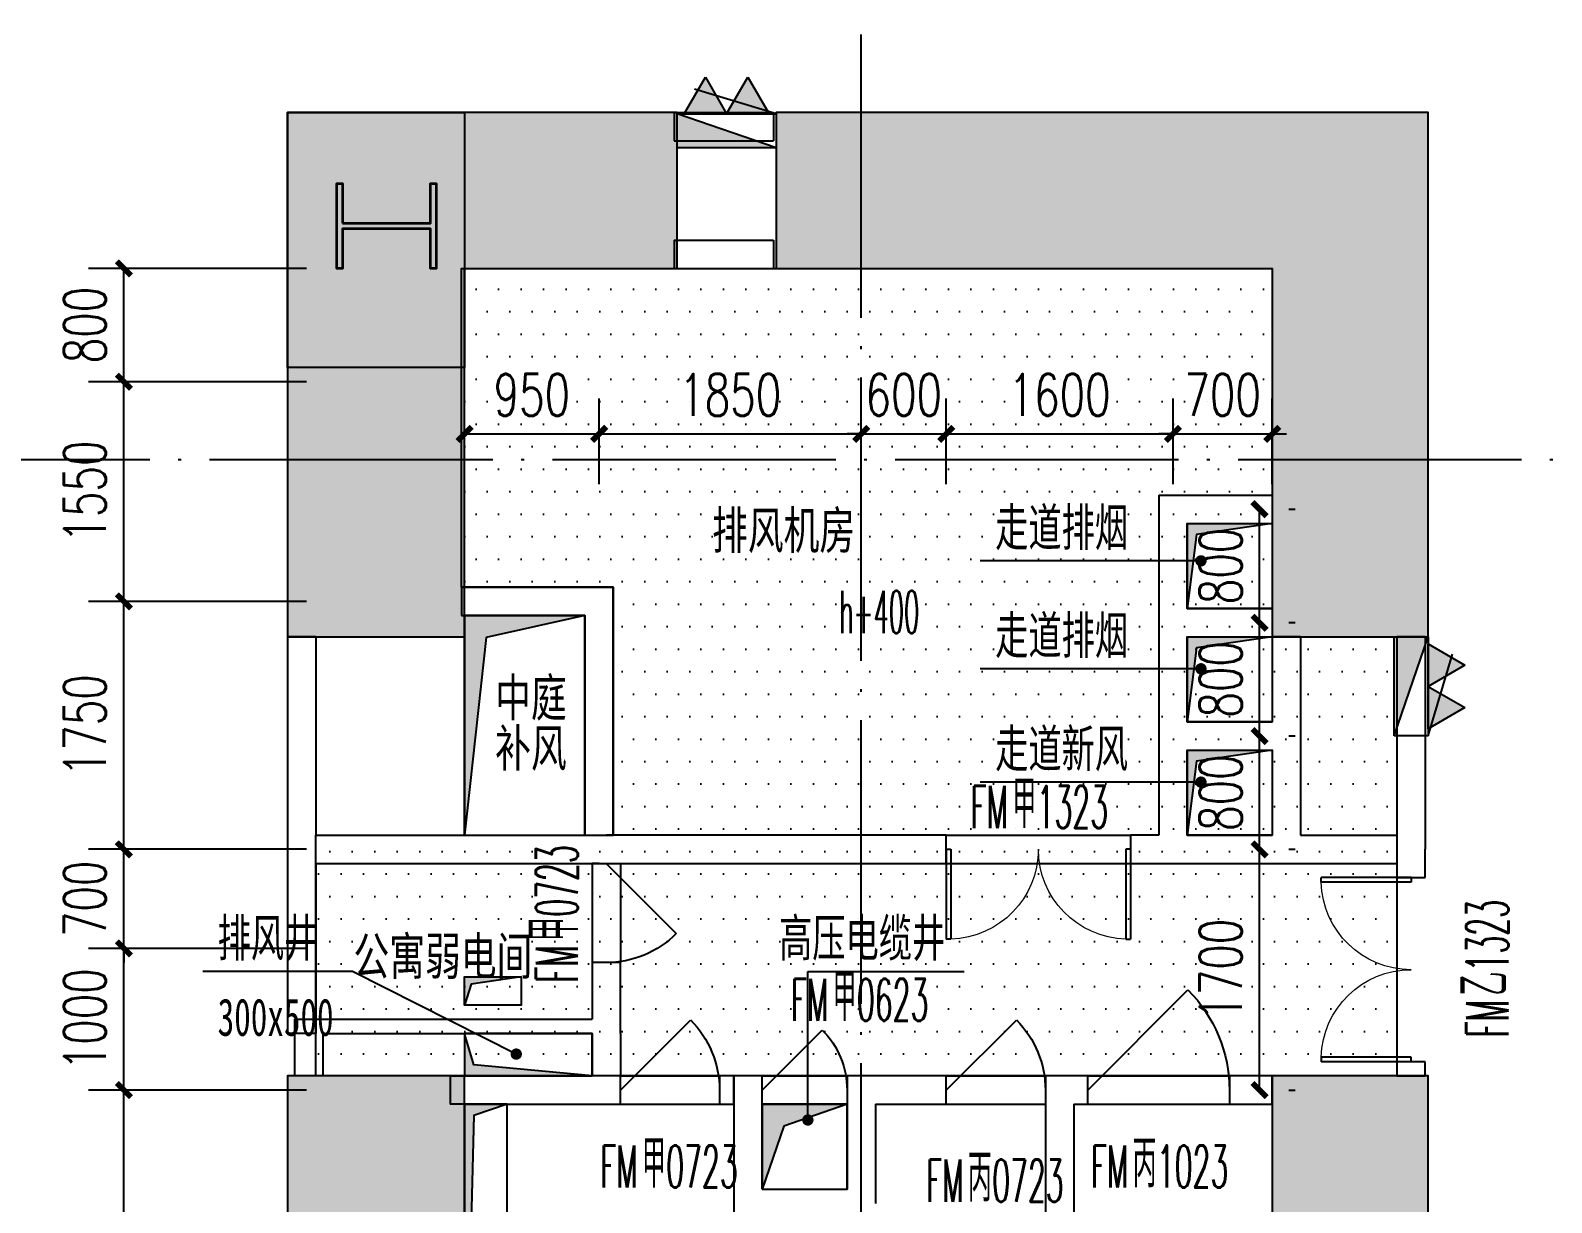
# Model space of a CAD drawing. Header units: millimetres. Extents: x 11476074 to 24729458, y -1239991 to 2813188.
# Drawn here: x 12585333 to 12596069, y 390269 to 398543 of the extents above; entities that cross this region are included whole.
import ezdxf

# ---------------------------------------------------------------- set-up
doc = ezdxf.new("R2010")
doc.units = ezdxf.units.MM
doc.header["$LTSCALE"] = 1000
doc.linetypes.add('DOTE', pattern=[2.42, 2, -0.2, 0.02, -0.2])
for name, color, linetype in [('#s-灭火器', 20, 'Continuous'), ('20230726 电气提资', 3, 'Continuous'), ('A-ANNO-DIMS', 3, 'Continuous'), ('A-ANNO-TEXT', 7, 'Continuous'), ('A-AXIS', 18, 'DOTE'), ('A-DOOR-FIRE', 10, 'Continuous'), ('A-DWFR-IDEN', 10, 'Continuous'), ('A-WALL', 5, 'Continuous'), ('DIM_LEAD', 3, 'Continuous'), ('DOOR_FIRE', 1, 'Continuous'), ('DOOR_FIRE_TEXT', 7, 'Continuous'), ('EQUIP_消火栓', 7, 'Continuous'), ('G-RCQ-CONLine', 5, 'Continuous'), ('G-RCZ-CONLine', 5, 'Continuous'), ('GZDI-J建筑-楼板开洞', 251, 'Continuous'), ('PUB_HATCH', 8, 'Continuous'), ('PUB_TEXT', 7, 'Continuous'), ('排水沟', 133, 'Continuous')]:
    doc.layers.add(name, color=color, linetype=linetype)
doc.layers.add('钢柱', color=51, linetype='Continuous', lineweight=35)
doc.layers.get('20230726 电气提资').off()
doc.styles.add('_TCH_DIM', font='SIMPLEX.shx', dxfattribs={"width": 0.6, "bigfont": 'GBCBIG.shx'})
doc.styles.add('_TCH_DIM_T3', font='SIMPLEX', dxfattribs={"width": 0.705882, "bigfont": 'GBCBIG'})
doc.styles.add('_TCH_WINDOW', font='SIMPLEX', dxfattribs={"width": 0.7, "bigfont": 'GBCBIG'})
doc.styles.add('TITXV', font='', dxfattribs={"width": 0.7})
doc.styles.add('宋体', font='', dxfattribs={"width": 0.65})
doc.styles.get('TITXV').set_extended_font_data('SimSun')
doc.styles.get('宋体').set_extended_font_data('SimSun')
doc.dimstyles.new('_TCH_ARCH&&100', dxfattribs={"dimtxt": 297.5, "dimasz": 100, "dimexe": 250, "dimexo": 300, "dimgap": 126.25, "dimtad": 1, "dimdec": 0, "dimzin": 0, "dimdsep": 46, "dimtxsty": '_TCH_DIM_T3', "dimblk": 'ARCHTICK', "dimcen": 0.09, "dimclrt": 7, "dimazin": 2, "dimtfac": 1, "dimtdec": 0, "dimtix": 1, "dimtmove": 2, "dimatfit": 3, "dimfxl": 0, "dimtolj": 1, "dimtzin": 0, "dimarcsym": 0})

# ---------------------------------------------------------------- blocks, each defined once
blk = doc.blocks.new('A$C74AF65BF')
at = {"layer": 'PUB_HATCH'}
h = blk.add_hatch(color=256, dxfattribs=at)
h.dxf.hatch_style = 1
h.paths.add_polyline_path([(-7000, -4600), (-7000, -5400), (-5400, -5400), (-5400, -4600)])
h.paths.add_polyline_path([(-7000, -11200), (-7000, -12000), (-5400, -12000), (-5400, -11200)])
h.paths.add_polyline_path([(-7000, -17800), (-7000, -18600), (-5400, -18600), (-5400, -17800)])
h.paths.add_polyline_path([(9400, -33850), (9400, -32050), (10550, -32050), (10550, -33850)])
h.paths.add_polyline_path([(9400, -10950), (9400, -9150), (10550, -9150), (10550, -10950)])
h.paths.add_polyline_path([(22350, -33850), (22350, -32050), (23600, -32050), (23600, -33850)])
h.paths.add_polyline_path([(22350, -10950), (22350, -9150), (23600, -9150), (23600, -10950)])
h.paths.add_polyline_path([(-7000, -24400), (-7000, -25200), (-5400, -25200), (-5400, -24400)])
h.paths.add_polyline_path([(-7000, -31000), (-7000, -31800), (-5400, -31800), (-5400, -31000)])
h.paths.add_polyline_path([(-7000, -37600), (-7000, -38400), (-5400, -38400), (-5400, -37600)])
h.paths.add_polyline_path([(38400, -4600), (38400, -5400), (40000, -5400), (40000, -4600)])
h.paths.add_polyline_path([(38400, -11200), (38400, -12000), (40000, -12000), (40000, -11200)])
h.paths.add_polyline_path([(38400, -17800), (38400, -18600), (40000, -18600), (40000, -17800)])
h.paths.add_polyline_path([(38400, -24400), (38400, -25200), (40000, -25200), (40000, -24400)])
h.paths.add_polyline_path([(38400, -31000), (38400, -31800), (40000, -31800), (40000, -31000)])
h.paths.add_polyline_path([(38400, -37600), (38400, -38400), (40000, -38400), (40000, -37600)])
h.paths.add_polyline_path([(33400, -41900), (32600, -41900), (32600, -43500), (33400, -43500)])
h.paths.add_polyline_path([(26800, -41900), (26000, -41900), (26000, -43500), (26800, -43500)])
h.paths.add_polyline_path([(20200, -41900), (19400, -41900), (19400, -43500), (20200, -43500)])
h.paths.add_polyline_path([(13600, -41900), (12800, -41900), (12800, -43500), (13600, -43500)])
h.paths.add_polyline_path([(7000, -41900), (6200, -41900), (6200, -43500), (7000, -43500)])
h.paths.add_polyline_path([(400, -41900), (-400, -41900), (-400, -43500), (400, -43500)])
h.paths.add_polyline_path([(33400, 500), (32600, 500), (32600, -1100), (33400, -1100)])
h.paths.add_polyline_path([(26800, 500), (26000, 500), (26000, -1100), (26800, -1100)])
h.paths.add_polyline_path([(20200, 500), (19400, 500), (19400, -1100), (20200, -1100)])
h.paths.add_polyline_path([(13600, 500), (12800, 500), (12800, -1100), (13600, -1100)])
h.paths.add_polyline_path([(7000, 500), (6200, 500), (6200, -1100), (7000, -1100)])
h.paths.add_polyline_path([(10550, -28150), (9400, -28150), (9400, -29750), (10550, -29750)])
h.paths.add_polyline_path([(400, 500), (-400, 500), (-400, -1100), (400, -1100)])
h = blk.add_hatch(color=256, dxfattribs=at)
h.dxf.hatch_style = 1
h.paths.add_polyline_path([(25800, -10250), (29300, -10250), (29300, -12850), (30400, -12850), (30400, -9150), (25800, -9150)])
h.paths.add_polyline_path([(25100, -10250), (25100, -9150), (22350, -9150), (22350, -12850), (23600, -12850), (23600, -10250)])
h.paths.add_polyline_path([(6800, -32750), (3700, -32750), (3700, -29000), (2600, -29000), (2600, -33850), (6800, -33850)])
h.paths.add_polyline_path([(3700, -12850), (3700, -10250), (9400, -10250), (9400, -12850), (10550, -12850), (10550, -9150), (2600, -9150), (2600, -12850)])
h.paths.add_polyline_path([(4700, -26150), (3700, -26150), (3700, -27500), (2600, -27500), (2600, -22750), (3700, -22750), (3700, -25850), (4700, -25850)])
h.paths.add_polyline_path([(6800, -30400), (6800, -32750), (6500, -32750), (6500, -30400)], flags=17)
h.paths.add_polyline_path([(26700, -29600), (26700, -28900), (26400, -28900), (26400, -33850), (30400, -33850), (30400, -28885), (29300, -28885), (29300, -32750), (26700, -32750), (26700, -29800), (27350, -29800), (27350, -29600)])
h.paths.add_polyline_path([(22350, -19850), (23600, -19850), (23600, -19250), (30400, -19250), (30400, -15950), (29300, -15950), (29300, -18850), (23600, -18850), (23600, -15950), (22350, -15950)])
h.paths.add_polyline_path([(9400, -18950), (9400, -20950), (10550, -20950), (10550, -15950), (9400, -15950), (9400, -18550), (3700, -18550), (3700, -15950), (2600, -15950), (2600, -18950)])
h.paths.add_polyline_path([(9400, -32750), (9400, -31050), (10550, -31050), (10550, -33850), (8400, -33850), (8400, -32750)])
h.paths.add_polyline_path([(24600, -33850), (22350, -33850), (22350, -27550), (23600, -27550), (23600, -32750), (24600, -32750)])
h.paths.add_polyline_path([(6800, -29050), (6500, -29050), (6500, -25150), (6700, -25150), (6700, -25850), (9400, -25850), (9400, -22450), (10550, -22450), (10550, -26850), (9400, -26850), (9400, -26150), (6800, -26150)])
h.paths.add_polyline_path([(30400, -21950), (30400, -27585), (29300, -27585), (29300, -24000), (26700, -24000), (26700, -26700), (27350, -26700), (27350, -26900), (26700, -26900), (26700, -27600), (26400, -27600), (26400, -24000), (23600, -24000), (23600, -26150), (22350, -26150), (22350, -21550), (23600, -21550), (23600, -23700), (29300, -23700), (29300, -21950)])
at = {"layer": 'G-RCQ-CONLine'}
for points in [[(25100, -10250), (25100, -9150), (22350, -9150), (22350, -12850), (23600, -12850), (23600, -10250)], [(25800, -10250), (29300, -10250), (29300, -12850), (30400, -12850), (30400, -9150), (25800, -9150)], [(22350, -19850), (23600, -19850), (23600, -19250), (30400, -19250), (30400, -15950), (29300, -15950), (29300, -18850), (23600, -18850), (23600, -15950), (22350, -15950)]]:
    blk.add_lwpolyline(points, close=True, dxfattribs=at)
at = {"layer": 'G-RCZ-CONLine', "color": 2}
blk.add_lwpolyline([(22350, -10950), (22350, -9150), (23600, -9150), (23600, -10950)], close=True, dxfattribs=at)
at = {"layer": '钢柱', "color": 2}
blk.add_lwpolyline([(22740, -9930), (23360, -9930), (23360, -9650), (23400, -9650), (23400, -10250), (23360, -10250), (23360, -9970), (22740, -9970), (22740, -10250), (22700, -10250), (22700, -9650), (22740, -9650)], close=True, dxfattribs=at)
blk = doc.blocks.new('250')
at = {"layer": 'GZDI-J建筑-楼板开洞'}
h = blk.add_hatch(color=256, dxfattribs=at)
h.dxf.hatch_style = 1
h.paths.add_polyline_path([(12573697, 858519), (12573697, 858819), (12574597, 858819), (12573762, 858740)])
at = {"layer": 'GZDI-J建筑-楼板开洞', "color": 30}
for points in [[(12573697, 858819), (12574597, 858819), (12574597, 858519), (12573697, 858519)], [(12573697, 858519), (12573697, 858819), (12574597, 858819), (12573762, 858740)]]:
    blk.add_lwpolyline(points, close=True, dxfattribs=at)
blk = doc.blocks.new('rdkd')
at = {"layer": 'GZDI-J建筑-楼板开洞'}
h = blk.add_hatch(color=256, dxfattribs=at)
h.dxf.hatch_style = 1
h.paths.add_polyline_path([(12588897, 1495969), (12588897, 1496169), (12589297, 1496169), (12588945, 1496118)])
at = {"layer": 'GZDI-J建筑-楼板开洞', "color": 30}
for points in [[(12589297, 1496169), (12589297, 1495969), (12588897, 1495969), (12588897, 1496169)], [(12588897, 1495969), (12588897, 1496169), (12589297, 1496169), (12588945, 1496118)]]:
    blk.add_lwpolyline(points, close=True, dxfattribs=at)
blk = doc.blocks.new('灭火器')
at = {"layer": '#s-灭火器', "ltscale": 1000}
for points in [[(292444, 59707), (292144, 59707), (292294, 59447)], [(292744, 59707), (292444, 59707), (292594, 59447)]]:
    blk.add_hatch(color=256, dxfattribs=at).paths.add_polyline_path(points)
for points in [[(292294, 59447), (292444, 59707), (292144, 59707)], [(292594, 59447), (292744, 59707), (292444, 59707)]]:
    blk.add_lwpolyline(points, close=True, dxfattribs=at)
blk = doc.blocks.new('$TWTSYS$00000508')
for p, q in [((-0.5, 0.5), (0.324, 1.224)), ((-0.5, 0.5), (-0.5, -0.5)), ((-0.5, -0.5), (0.5, 0.5)), ((0.5, 0.5), (-0.5, 0.5)), ((0.5, -0.5), (0.5, 0.5)), ((-0.5, -0.5), (0.5, -0.5))]:
    blk.add_line(p, q)
blk.add_solid([(0.5, -0.5), (0.5, 0.5), (-0.5, -0.5)])
blk = doc.blocks.new('消火栓')
at = {"layer": '#s-灭火器', "rotation": 180}
blk.add_blockref('灭火器', (12864422, 734932), dxfattribs=at)
at = {"layer": 'EQUIP_消火栓', "xscale": 700, "yscale": 240, "zscale": 700}
blk.add_blockref('$TWTSYS$00000508', (12571978, 675105), dxfattribs=at)
blk = doc.blocks.new('A$C747B5AC2')
at = {"xscale": -1}
blk.add_blockref('消火栓', (12640698, -920131), dxfattribs=at)
at = {"xscale": -1, "rotation": 270}
blk.add_blockref('消火栓', (-601555, -12820924), dxfattribs=at)
blk = doc.blocks.new('qlzw')
at = {"layer": 'A-AXIS'}
for p, q in [((12457766.8, 979989.8, 0), (12457766.8, 1082989.8)), ((12416866.8, 1027389.8), (12486866.8, 1027389.8))]:
    blk.add_line(p, q, dxfattribs=at)
blk = doc.blocks.new('_ArchTick')
at = {"color": 0, "linetype": 'ByBlock', "const_width": 0.4}
blk.add_lwpolyline([(-0.5, -0.5), (0.5, 0.5)], dxfattribs=at)
blk = doc.blocks.new('*D5255')
at = {"layer": 'A-ANNO-DIMS', "color": 0, "lineweight": -2, "transparency": 16777216}
for p, q in [((12594008, 394363), (12594008, 395163)), ((12594214, 395163), (12594258, 395163)), ((12594214, 394363), (12594258, 394363))]:
    blk.add_line(p, q, dxfattribs=at)
at = {"layer": 'Defpoints', "color": 0, "transparency": 16777216}
for p in [(12593914, 395163), (12594008, 395163), (12593914, 394363)]:
    blk.add_point(p, dxfattribs=at)
at = {"layer": 'A-ANNO-DIMS', "color": 0, "lineweight": -2, "transparency": 16777216, "xscale": 100, "yscale": 100, "zscale": 100}
for p, rotation in [((12594008, 395163), 90), ((12594008, 394363), 270)]:
    blk.add_blockref('_ArchTick', p, dxfattribs=dict(at, rotation=rotation))
at = {"layer": 'A-ANNO-DIMS', "color": 7, "transparency": 16777216, "insert": (12593733, 394763), "char_height": 297.5, "attachment_point": 5, "rotation": 90, "style": '_TCH_DIM_T3'}
blk.add_mtext('\\A1;800', dxfattribs=at)
blk = doc.blocks.new('*D5256')
at = {"layer": 'A-ANNO-DIMS', "color": 0, "lineweight": -2, "transparency": 16777216}
for p, q in [((12594008, 393563), (12594008, 394363)), ((12594214, 394363), (12594258, 394363)), ((12594214, 393563), (12594258, 393563))]:
    blk.add_line(p, q, dxfattribs=at)
at = {"layer": 'Defpoints', "color": 0, "transparency": 16777216}
for p in [(12593914, 394363), (12594008, 394363), (12593914, 393563)]:
    blk.add_point(p, dxfattribs=at)
at = {"layer": 'A-ANNO-DIMS', "color": 0, "lineweight": -2, "transparency": 16777216, "xscale": 100, "yscale": 100, "zscale": 100}
for p, rotation in [((12594008, 394363), 90), ((12594008, 393563), 270)]:
    blk.add_blockref('_ArchTick', p, dxfattribs=dict(at, rotation=rotation))
at = {"layer": 'A-ANNO-DIMS', "color": 7, "transparency": 16777216, "insert": (12593733, 393963), "char_height": 297.5, "attachment_point": 5, "rotation": 90, "style": '_TCH_DIM_T3'}
blk.add_mtext('\\A1;800', dxfattribs=at)
blk = doc.blocks.new('*D5257')
at = {"layer": 'A-ANNO-DIMS', "color": 0, "lineweight": -2, "transparency": 16777216}
for p, q in [((12594008, 392763), (12594008, 393563)), ((12594214, 393563), (12594258, 393563)), ((12594214, 392763), (12594258, 392763))]:
    blk.add_line(p, q, dxfattribs=at)
at = {"layer": 'Defpoints', "color": 0, "transparency": 16777216}
for p in [(12593914, 393563), (12594008, 393563), (12593914, 392763)]:
    blk.add_point(p, dxfattribs=at)
at = {"layer": 'A-ANNO-DIMS', "color": 0, "lineweight": -2, "transparency": 16777216, "xscale": 100, "yscale": 100, "zscale": 100}
for p, rotation in [((12594008, 393563), 90), ((12594008, 392763), 270)]:
    blk.add_blockref('_ArchTick', p, dxfattribs=dict(at, rotation=rotation))
at = {"layer": 'A-ANNO-DIMS', "color": 7, "transparency": 16777216, "insert": (12593733, 393163), "char_height": 297.5, "attachment_point": 5, "rotation": 90, "style": '_TCH_DIM_T3'}
blk.add_mtext('\\A1;800', dxfattribs=at)
blk = doc.blocks.new('*D5258')
at = {"layer": 'A-ANNO-DIMS', "color": 0, "lineweight": -2, "transparency": 16777216}
for p, q in [((12594008, 391063), (12594008, 392763)), ((12594214, 392763), (12594258, 392763)), ((12594214, 391063), (12594258, 391063))]:
    blk.add_line(p, q, dxfattribs=at)
at = {"layer": 'Defpoints', "color": 0, "transparency": 16777216}
for p in [(12593914, 392763), (12594008, 392763), (12593914, 391063)]:
    blk.add_point(p, dxfattribs=at)
at = {"layer": 'A-ANNO-DIMS', "color": 0, "lineweight": -2, "transparency": 16777216, "xscale": 100, "yscale": 100, "zscale": 100}
for p, rotation in [((12594008, 392763), 90), ((12594008, 391063), 270)]:
    blk.add_blockref('_ArchTick', p, dxfattribs=dict(at, rotation=rotation))
at = {"layer": 'A-ANNO-DIMS', "color": 7, "transparency": 16777216, "insert": (12593733, 391913), "char_height": 297.5, "attachment_point": 5, "rotation": 90, "style": '_TCH_DIM_T3'}
blk.add_mtext('\\A1;1700', dxfattribs=at)
blk = doc.blocks.new('*D5259')
at = {"layer": 'A-ANNO-DIMS', "color": 0, "lineweight": -2, "transparency": 16777216}
for p, q in [((12588397, 395340), (12588397, 395945)), ((12589347, 395340), (12589347, 395945)), ((12588397, 395695), (12589347, 395695))]:
    blk.add_line(p, q, dxfattribs=at)
at = {"layer": 'Defpoints', "color": 0, "transparency": 16777216}
for p in [(12589347, 395695), (12588397, 395040), (12589347, 395040)]:
    blk.add_point(p, dxfattribs=at)
at = {"layer": 'A-ANNO-DIMS', "color": 0, "lineweight": -2, "transparency": 16777216, "xscale": 100, "yscale": 100, "zscale": 100, "rotation": 180}
blk.add_blockref('_ArchTick', (12588397, 395695), dxfattribs=at)
at = {"layer": 'A-ANNO-DIMS', "color": 0, "lineweight": -2, "transparency": 16777216, "xscale": 100, "yscale": 100, "zscale": 100}
blk.add_blockref('_ArchTick', (12589347, 395695), dxfattribs=at)
at = {"layer": 'A-ANNO-DIMS', "color": 7, "transparency": 16777216, "insert": (12588872, 395970), "char_height": 297.5, "attachment_point": 5, "style": '_TCH_DIM_T3'}
blk.add_mtext('\\A1;950', dxfattribs=at)
blk = doc.blocks.new('*D5260')
at = {"layer": 'A-ANNO-DIMS', "color": 0, "lineweight": -2, "transparency": 16777216}
for p, q in [((12589347, 395340), (12589347, 395945)), ((12591197, 395340), (12591197, 395945)), ((12589347, 395695), (12591197, 395695))]:
    blk.add_line(p, q, dxfattribs=at)
at = {"layer": 'Defpoints', "color": 0, "transparency": 16777216}
for p in [(12591197, 395695), (12589347, 395040), (12591197, 395040)]:
    blk.add_point(p, dxfattribs=at)
at = {"layer": 'A-ANNO-DIMS', "color": 0, "lineweight": -2, "transparency": 16777216, "xscale": 100, "yscale": 100, "zscale": 100, "rotation": 180}
blk.add_blockref('_ArchTick', (12589347, 395695), dxfattribs=at)
at = {"layer": 'A-ANNO-DIMS', "color": 0, "lineweight": -2, "transparency": 16777216, "xscale": 100, "yscale": 100, "zscale": 100}
blk.add_blockref('_ArchTick', (12591197, 395695), dxfattribs=at)
at = {"layer": 'A-ANNO-DIMS', "color": 7, "transparency": 16777216, "insert": (12590272, 395970), "char_height": 297.5, "attachment_point": 5, "style": '_TCH_DIM_T3'}
blk.add_mtext('\\A1;1850', dxfattribs=at)
blk = doc.blocks.new('*D5261')
at = {"layer": 'A-ANNO-DIMS', "color": 0, "lineweight": -2, "transparency": 16777216}
for p, q in [((12591197, 395340), (12591197, 395945)), ((12591797, 395340), (12591797, 395945)), ((12591197, 395695), (12591097, 395695)), ((12591197, 395695), (12591797, 395695)), ((12591797, 395695), (12591897, 395695))]:
    blk.add_line(p, q, dxfattribs=at)
at = {"layer": 'Defpoints', "color": 0, "transparency": 16777216}
for p in [(12591797, 395695), (12591197, 395040), (12591797, 395040)]:
    blk.add_point(p, dxfattribs=at)
at = {"layer": 'A-ANNO-DIMS', "color": 0, "lineweight": -2, "transparency": 16777216, "xscale": 100, "yscale": 100, "zscale": 100}
blk.add_blockref('_ArchTick', (12591197, 395695), dxfattribs=at)
at = {"layer": 'A-ANNO-DIMS', "color": 0, "lineweight": -2, "transparency": 16777216, "xscale": 100, "yscale": 100, "zscale": 100, "rotation": 180}
blk.add_blockref('_ArchTick', (12591797, 395695), dxfattribs=at)
at = {"layer": 'A-ANNO-DIMS', "color": 7, "transparency": 16777216, "insert": (12591497, 395970), "char_height": 297.5, "attachment_point": 5, "style": '_TCH_DIM_T3'}
blk.add_mtext('\\A1;600', dxfattribs=at)
blk = doc.blocks.new('*D5262')
at = {"layer": 'A-ANNO-DIMS', "color": 0, "lineweight": -2, "transparency": 16777216}
for p, q in [((12591797, 395340), (12591797, 395945)), ((12593397, 395340), (12593397, 395945)), ((12591797, 395695), (12593397, 395695))]:
    blk.add_line(p, q, dxfattribs=at)
at = {"layer": 'Defpoints', "color": 0, "transparency": 16777216}
for p in [(12593397, 395695), (12591797, 395040), (12593397, 395040)]:
    blk.add_point(p, dxfattribs=at)
at = {"layer": 'A-ANNO-DIMS', "color": 0, "lineweight": -2, "transparency": 16777216, "xscale": 100, "yscale": 100, "zscale": 100, "rotation": 180}
blk.add_blockref('_ArchTick', (12591797, 395695), dxfattribs=at)
at = {"layer": 'A-ANNO-DIMS', "color": 0, "lineweight": -2, "transparency": 16777216, "xscale": 100, "yscale": 100, "zscale": 100}
blk.add_blockref('_ArchTick', (12593397, 395695), dxfattribs=at)
at = {"layer": 'A-ANNO-DIMS', "color": 7, "transparency": 16777216, "insert": (12592597, 395970), "char_height": 297.5, "attachment_point": 5, "style": '_TCH_DIM_T3'}
blk.add_mtext('\\A1;1600', dxfattribs=at)
blk = doc.blocks.new('*D5263')
at = {"layer": 'A-ANNO-DIMS', "color": 0, "lineweight": -2, "transparency": 16777216}
for p, q in [((12593397, 395340), (12593397, 395945)), ((12594097, 395340), (12594097, 395945)), ((12593397, 395695), (12593297, 395695)), ((12593397, 395695), (12594097, 395695)), ((12594097, 395695), (12594197, 395695))]:
    blk.add_line(p, q, dxfattribs=at)
at = {"layer": 'Defpoints', "color": 0, "transparency": 16777216}
for p in [(12594097, 395695), (12593397, 395040), (12594097, 395040)]:
    blk.add_point(p, dxfattribs=at)
at = {"layer": 'A-ANNO-DIMS', "color": 0, "lineweight": -2, "transparency": 16777216, "xscale": 100, "yscale": 100, "zscale": 100}
blk.add_blockref('_ArchTick', (12593397, 395695), dxfattribs=at)
at = {"layer": 'A-ANNO-DIMS', "color": 0, "lineweight": -2, "transparency": 16777216, "xscale": 100, "yscale": 100, "zscale": 100, "rotation": 180}
blk.add_blockref('_ArchTick', (12594097, 395695), dxfattribs=at)
at = {"layer": 'A-ANNO-DIMS', "color": 7, "transparency": 16777216, "insert": (12593747, 395970), "char_height": 297.5, "attachment_point": 5, "style": '_TCH_DIM_T3'}
blk.add_mtext('\\A1;700', dxfattribs=at)
blk = doc.blocks.new('*D5285')
at = {"layer": 'A-ANNO-DIMS', "color": 0, "lineweight": -2, "transparency": 16777216}
for p, q in [((12587281, 391063), (12585743, 391063)), ((12585993, 387963), (12585993, 391063)), ((12587281, 387963), (12585743, 387963))]:
    blk.add_line(p, q, dxfattribs=at)
at = {"layer": 'Defpoints', "color": 0, "transparency": 16777216}
for p in [(12585993, 391063), (12587581, 391063), (12587581, 387963)]:
    blk.add_point(p, dxfattribs=at)
at = {"layer": 'A-ANNO-DIMS', "color": 0, "lineweight": -2, "transparency": 16777216, "xscale": 100, "yscale": 100, "zscale": 100}
for p, rotation in [((12585993, 391063), 90), ((12585993, 387963), 270)]:
    blk.add_blockref('_ArchTick', p, dxfattribs=dict(at, rotation=rotation))
at = {"layer": 'A-ANNO-DIMS', "color": 7, "transparency": 16777216, "insert": (12585718, 389513), "char_height": 297.5, "attachment_point": 5, "rotation": 90, "style": '_TCH_DIM_T3'}
blk.add_mtext('\\A1;3100', dxfattribs=at)
blk = doc.blocks.new('*D5286')
at = {"layer": 'A-ANNO-DIMS', "color": 0, "lineweight": -2, "transparency": 16777216}
for p, q in [((12587281, 392063), (12585743, 392063)), ((12585993, 391063), (12585993, 392063)), ((12587281, 391063), (12585743, 391063))]:
    blk.add_line(p, q, dxfattribs=at)
at = {"layer": 'Defpoints', "color": 0, "transparency": 16777216}
for p in [(12585993, 392063), (12587581, 392063), (12587581, 391063)]:
    blk.add_point(p, dxfattribs=at)
at = {"layer": 'A-ANNO-DIMS', "color": 0, "lineweight": -2, "transparency": 16777216, "xscale": 100, "yscale": 100, "zscale": 100}
for p, rotation in [((12585993, 392063), 90), ((12585993, 391063), 270)]:
    blk.add_blockref('_ArchTick', p, dxfattribs=dict(at, rotation=rotation))
at = {"layer": 'A-ANNO-DIMS', "color": 7, "transparency": 16777216, "insert": (12585718, 391563), "char_height": 297.5, "attachment_point": 5, "rotation": 90, "style": '_TCH_DIM_T3'}
blk.add_mtext('\\A1;1000', dxfattribs=at)
blk = doc.blocks.new('*D5287')
at = {"layer": 'A-ANNO-DIMS', "color": 0, "lineweight": -2, "transparency": 16777216}
for p, q in [((12585993, 392763), (12585993, 392863)), ((12587281, 392763), (12585743, 392763)), ((12585993, 392063), (12585993, 392763)), ((12587281, 392063), (12585743, 392063)), ((12585993, 392063), (12585993, 391963))]:
    blk.add_line(p, q, dxfattribs=at)
at = {"layer": 'Defpoints', "color": 0, "transparency": 16777216}
for p in [(12585993, 392763), (12587581, 392763), (12587581, 392063)]:
    blk.add_point(p, dxfattribs=at)
at = {"layer": 'A-ANNO-DIMS', "color": 0, "lineweight": -2, "transparency": 16777216, "xscale": 100, "yscale": 100, "zscale": 100}
for p, rotation in [((12585993, 392763), 270), ((12585993, 392063), 90)]:
    blk.add_blockref('_ArchTick', p, dxfattribs=dict(at, rotation=rotation))
at = {"layer": 'A-ANNO-DIMS', "color": 7, "transparency": 16777216, "insert": (12585718, 392413), "char_height": 297.5, "attachment_point": 5, "rotation": 90, "style": '_TCH_DIM_T3'}
blk.add_mtext('\\A1;700', dxfattribs=at)
blk = doc.blocks.new('*D5288')
at = {"layer": 'A-ANNO-DIMS', "color": 0, "lineweight": -2, "transparency": 16777216}
for p, q in [((12587281, 394513), (12585743, 394513)), ((12585993, 392763), (12585993, 394513)), ((12587281, 392763), (12585743, 392763))]:
    blk.add_line(p, q, dxfattribs=at)
at = {"layer": 'Defpoints', "color": 0, "transparency": 16777216}
for p in [(12585993, 394513), (12587581, 394513), (12587581, 392763)]:
    blk.add_point(p, dxfattribs=at)
at = {"layer": 'A-ANNO-DIMS', "color": 0, "lineweight": -2, "transparency": 16777216, "xscale": 100, "yscale": 100, "zscale": 100}
for p, rotation in [((12585993, 394513), 90), ((12585993, 392763), 270)]:
    blk.add_blockref('_ArchTick', p, dxfattribs=dict(at, rotation=rotation))
at = {"layer": 'A-ANNO-DIMS', "color": 7, "transparency": 16777216, "insert": (12585718, 393638), "char_height": 297.5, "attachment_point": 5, "rotation": 90, "style": '_TCH_DIM_T3'}
blk.add_mtext('\\A1;1750', dxfattribs=at)
blk = doc.blocks.new('*D5289')
at = {"layer": 'A-ANNO-DIMS', "color": 0, "lineweight": -2, "transparency": 16777216}
for p, q in [((12587281, 396063), (12585743, 396063)), ((12585993, 394513), (12585993, 396063)), ((12587281, 394513), (12585743, 394513))]:
    blk.add_line(p, q, dxfattribs=at)
at = {"layer": 'Defpoints', "color": 0, "transparency": 16777216}
for p in [(12585993, 396063), (12587581, 396063), (12587581, 394513)]:
    blk.add_point(p, dxfattribs=at)
at = {"layer": 'A-ANNO-DIMS', "color": 0, "lineweight": -2, "transparency": 16777216, "xscale": 100, "yscale": 100, "zscale": 100}
for p, rotation in [((12585993, 396063), 90), ((12585993, 394513), 270)]:
    blk.add_blockref('_ArchTick', p, dxfattribs=dict(at, rotation=rotation))
at = {"layer": 'A-ANNO-DIMS', "color": 7, "transparency": 16777216, "insert": (12585718, 395288), "char_height": 297.5, "attachment_point": 5, "rotation": 90, "style": '_TCH_DIM_T3'}
blk.add_mtext('\\A1;1550', dxfattribs=at)
blk = doc.blocks.new('*D5290')
at = {"layer": 'A-ANNO-DIMS', "color": 0, "lineweight": -2, "transparency": 16777216}
for p, q in [((12587281, 396863), (12585743, 396863)), ((12585993, 396063), (12585993, 396863)), ((12587281, 396063), (12585743, 396063))]:
    blk.add_line(p, q, dxfattribs=at)
at = {"layer": 'Defpoints', "color": 0, "transparency": 16777216}
for p in [(12585993, 396863), (12587581, 396863), (12587581, 396063)]:
    blk.add_point(p, dxfattribs=at)
at = {"layer": 'A-ANNO-DIMS', "color": 0, "lineweight": -2, "transparency": 16777216, "xscale": 100, "yscale": 100, "zscale": 100}
for p, rotation in [((12585993, 396863), 90), ((12585993, 396063), 270)]:
    blk.add_blockref('_ArchTick', p, dxfattribs=dict(at, rotation=rotation))
at = {"layer": 'A-ANNO-DIMS', "color": 7, "transparency": 16777216, "insert": (12585718, 396463), "char_height": 297.5, "attachment_point": 5, "rotation": 90, "style": '_TCH_DIM_T3'}
blk.add_mtext('\\A1;800', dxfattribs=at)
blk = doc.blocks.new('$DorLib2D$00000002')
for p, q in [((-0.5, 0), (-0.5, 0.4875)), ((-0.475, 0.4875), (-0.5, 0.4875)), ((-0.475, 0), (-0.475, 0.4875)), ((0.475, 0), (0.475, 0.4875)), ((0.475, 0.4875), (0.5, 0.4875)), ((0.5, 0), (0.5, 0.4875)), ((-0.5, 0), (-0.475, 0)), ((0.5, 0), (0.475, 0))]:
    blk.add_line(p, q)
at = {"lineweight": 13}
for centre, start, end in [((-0.4875, 0), 0, 88.53072), ((0.4875, 0), 91.46928, 180)]:
    blk.add_arc(centre, 0.4875, start, end, dxfattribs=at)
blk = doc.blocks.new('$DorLib2D$00000114')
at = {"color": 0}
blk.add_line((0.5, 0), (-0.207, 0.707), dxfattribs=at)
blk.add_arc((0.5, 0), 1, 135, 180, dxfattribs=at)

msp = doc.modelspace()

# ---------------------------------------------------------------- hatches: boundary and pattern name
at = {"layer": 'GZDI-J建筑-楼板开洞'}
h = msp.add_hatch(color=256, dxfattribs=at)
h.dxf.hatch_style = 1
h.paths.add_polyline_path([(12593496.8, 394463.2), (12593496.8, 395063.2), (12594096.8, 395063.2), (12593562.1, 394984.2)])
h = msp.add_hatch(color=256, dxfattribs=at)
h.dxf.hatch_style = 1
h.paths.add_polyline_path([(12588396.8, 392863.2), (12588396.8, 394413.2), (12589246.8, 394413.2), (12588550.3, 394258.3)])
h = msp.add_hatch(color=256, dxfattribs=at)
h.dxf.hatch_style = 1
h.paths.add_polyline_path([(12593496.8, 393663.2), (12593496.8, 394263.2), (12594096.8, 394263.2), (12593562.1, 394184.2)])
h = msp.add_hatch(color=256, dxfattribs=at)
h.dxf.hatch_style = 1
h.paths.add_polyline_path([(12593496.8, 392863.2), (12593496.8, 393463.2), (12594096.8, 393463.2), (12593562.1, 393384.2)])
h = msp.add_hatch(color=256, dxfattribs=at)
h.dxf.hatch_style = 1
h.paths.add_polyline_path([(12588396.8, 388263.2), (12588396.8, 390963.2), (12588696.8, 390963.2), (12588462.1, 390884.2)])
h = msp.add_hatch(color=256, dxfattribs=at)
h.dxf.hatch_style = 1
h.paths.add_polyline_path([(12590496.8, 390363.2), (12590496.8, 390963.2), (12591096.8, 390963.2), (12590650.3, 390808.3)])
at = {"layer": 'PUB_HATCH'}
h = msp.add_hatch(dxfattribs=at)
h.set_pattern_fill('DOTS', color=256, scale=100)
h.paths.add_polyline_path([(12589446.8, 392863.2), (12589446.8, 394613.2), (12588376.8, 394613.2), (12588376.8, 396863.2), (12594096.8, 396863.2), (12594096.8, 394263.2), (12594976.8, 394263.2), (12594976.8, 391163.2), (12587346.8, 391163.2), (12587346.8, 392863.2)])

# ---------------------------------------------------------------- linework, layer by layer
at = {"layer": 'A-DOOR-FIRE'}
for p, q in [((12591796.8, 392863.2), (12593096.8, 392863.2)), ((12591796.8, 392663.2), (12593096.8, 392663.2))]:
    msp.add_line(p, q, dxfattribs=at)
at = {"layer": 'A-WALL'}
for p, q in [((12589876.8, 397963.2), (12590576.8, 397963.2)), ((12589876.8, 397963.2), (12589876.8, 397763.2)), ((12590576.8, 397963.2), (12590576.8, 397763.2)), ((12589876.8, 397763.2), (12590576.8, 397763.2)), ((12589876.8, 397063.2), (12590576.8, 397063.2)), ((12589876.8, 397063.2), (12589876.8, 396863.2)), ((12590576.8, 397063.2), (12590576.8, 396863.2)), ((12589876.8, 396863.2), (12590576.8, 396863.2)), ((12593296.8, 395263.2), (12593296.8, 394363.2)), ((12593296.8, 395263.2), (12594096.8, 395263.2)), ((12594096.8, 395263.2), (12594096.8, 395063.2)), ((12593496.8, 395063.2), (12593496.8, 394463.2)), ((12593496.8, 395063.2), (12594096.8, 395063.2)), ((12588376.8, 394613.2), (12589446.8, 394613.2)), ((12588376.8, 394613.2), (12588376.8, 394413.2)), ((12589446.8, 394613.2), (12589446.8, 392863.2)), ((12593496.8, 394463.2), (12594096.8, 394463.2)), ((12594096.8, 394463.2), (12594096.8, 394263.2)), ((12588376.8, 394413.2), (12589246.8, 394413.2)), ((12589246.8, 394413.2), (12589246.8, 392863.2)), ((12593296.8, 394363.2), (12593296.8, 393563.2)), ((12587146.8, 394263.2), (12587146.8, 392763.2)), ((12587346.8, 394263.2), (12587146.8, 394263.2)), ((12587346.8, 394263.2), (12587346.8, 392863.2)), ((12593496.8, 394263.2), (12594096.8, 394263.2)), ((12593496.8, 394263.2), (12593496.8, 393663.2)), ((12594096.8, 394263.2), (12594096.8, 393663.2)), ((12594296.8, 394263.2), (12594096.8, 394263.2)), ((12594296.8, 394263.2), (12594296.8, 393563.2)), ((12594976.8, 394263.2), (12594976.8, 392863.2)), ((12595176.8, 394263.2), (12594976.8, 394263.2)), ((12595176.8, 394263.2), (12595176.8, 392763.2)), ((12593496.8, 393663.2), (12594096.8, 393663.2)), ((12593296.8, 393563.2), (12593296.8, 392863.2)), ((12594296.8, 393563.2), (12594296.8, 392863.2)), ((12593496.8, 393463.2), (12594096.8, 393463.2)), ((12593496.8, 393463.2), (12593496.8, 392863.2)), ((12594096.8, 393463.2), (12594096.8, 392863.2)), ((12587346.8, 392863.2), (12589246.8, 392863.2)), ((12591796.8, 392863.2), (12589396.8, 392863.2)), ((12589446.8, 392863.2), (12589396.8, 392863.2)), ((12591796.8, 392663.2), (12591796.8, 392863.2)), ((12593296.8, 392863.2), (12593096.8, 392863.2)), ((12593096.8, 392863.2), (12593096.8, 392663.2)), ((12593496.8, 392863.2), (12594096.8, 392863.2)), ((12594296.8, 392863.2), (12594976.8, 392863.2)), ((12587146.8, 392763.2), (12587146.8, 391463.2)), ((12595176.8, 392563.2), (12595176.8, 392763.2)), ((12587346.8, 392663.2), (12589346.8, 392663.2)), ((12587346.8, 392663.2), (12587346.8, 391463.2)), ((12589296.8, 392663.2), (12589496.8, 392663.2)), ((12589346.8, 392663.2), (12589296.8, 392663.2)), ((12589496.8, 392663.2), (12591796.8, 392663.2)), ((12593096.8, 392663.2), (12593396.8, 392663.2)), ((12593396.8, 392663.2), (12594196.8, 392663.2)), ((12594196.8, 392663.2), (12594976.8, 392663.2)), ((12594976.8, 392663.2), (12594976.8, 392563.2)), ((12594976.8, 392563.2), (12595176.8, 392563.2)), ((12589496.8, 391963.2), (12589296.8, 391963.2)), ((12589296.8, 391963.2), (12589296.8, 391563.2)), ((12589496.8, 391463.2), (12589496.8, 391963.2)), ((12587196.8, 391563.2), (12589296.8, 391563.2)), ((12587196.8, 391563.2), (12587196.8, 391163.2)), ((12587346.8, 391463.2), (12587146.8, 391463.2)), ((12587396.8, 391463.2), (12589296.8, 391463.2)), ((12587396.8, 391463.2), (12587396.8, 391163.2)), ((12589296.8, 391463.2), (12589296.8, 391163.2)), ((12589496.8, 391463.2), (12589496.8, 391163.2)), ((12595176.8, 391263.2), (12594976.8, 391263.2)), ((12594976.8, 391263.2), (12594976.8, 391163.2)), ((12595176.8, 391163.2), (12595176.8, 391263.2)), ((12587396.8, 391163.2), (12587196.8, 391163.2)), ((12588296.8, 391163.2), (12588296.8, 390963.2)), ((12588296.8, 391163.2), (12589296.8, 391163.2)), ((12589496.8, 390963.2), (12589496.8, 391163.2)), ((12590296.8, 391163.2), (12590196.8, 391163.2)), ((12590196.8, 391163.2), (12590196.8, 390963.2)), ((12590296.8, 391163.2), (12590296.8, 390163.2)), ((12590496.8, 391163.2), (12590296.8, 391163.2)), ((12590296.8, 390963.2), (12590296.8, 391163.2)), ((12590496.8, 390963.2), (12590496.8, 391163.2)), ((12591196.8, 391163.2), (12591096.8, 391163.2)), ((12591096.8, 391163.2), (12591096.8, 390963.2)), ((12591796.8, 391163.2), (12591196.8, 391163.2)), ((12591796.8, 390963.2), (12591796.8, 391163.2)), ((12592596.8, 391163.2), (12592496.8, 391163.2)), ((12592496.8, 391163.2), (12592496.8, 390963.2)), ((12592795.2, 391163.2), (12592596.8, 391163.2)), ((12592795.2, 390963.2), (12592795.2, 391163.2)), ((12594096.8, 391163.2), (12593795.2, 391163.2)), ((12593795.2, 391163.2), (12593795.2, 390963.2)), ((12594096.8, 390963.2), (12594096.8, 391163.2)), ((12594976.8, 391163.2), (12595176.8, 391163.2)), ((12588396.8, 390963.2), (12588296.8, 390963.2)), ((12588396.8, 390963.2), (12588396.8, 390963.2)), ((12588396.8, 390963.2), (12589396.8, 390963.2)), ((12589396.8, 390963.2), (12589496.8, 390963.2)), ((12590196.8, 390963.2), (12590296.8, 390963.2)), ((12590496.8, 390963.2), (12590496.8, 390363.2)), ((12591096.8, 390963.2), (12591096.8, 390363.2)), ((12591296.8, 390963.2), (12591296.8, 390263.2)), ((12591296.8, 390963.2), (12591796.8, 390963.2)), ((12592496.8, 390963.2), (12592496.8, 388263.2)), ((12592696.8, 390963.2), (12592696.8, 388263.2)), ((12592696.8, 390963.2), (12592795.2, 390963.2)), ((12593795.2, 390963.2), (12594096.8, 390963.2)), ((12590496.8, 390363.2), (12591096.8, 390363.2))]:
    msp.add_line(p, q, dxfattribs=at)
at = {"layer": 'DIM_LEAD'}
for p, q in [((12592906.8, 394798.6), (12592037, 394798.6)), ((12593594.2, 394798.6), (12592906.8, 394798.6)), ((12592906.8, 394036.9), (12592037, 394036.9)), ((12593594.2, 394036.9), (12592906.8, 394036.9)), ((12592906.8, 393236.9), (12592037, 393236.9)), ((12593594.2, 393236.9), (12592906.8, 393236.9)), ((12587605.4, 391901.2), (12586549.7, 391901.2)), ((12588762.1, 391317.4), (12587605.4, 391901.2)), ((12590820.1, 390852.3), (12590820.1, 391901.2)), ((12590820.1, 391901.2), (12591923.8, 391901.2))]:
    msp.add_line(p, q, dxfattribs=at)
at = {"layer": 'DIM_LEAD', "const_width": 40}
for points in [[(12593614.2, 394798.6, 1), (12593574.2, 394798.6, 1)], [(12593614.2, 394036.9, 1), (12593574.2, 394036.9, 1)], [(12593614.2, 393236.9, 1), (12593574.2, 393236.9, 1)], [(12588780, 391308.4, 1), (12588744.2, 391326.4, 1)], [(12590820.1, 390832.3, 1), (12590820.1, 390872.3, 1)]]:
    msp.add_lwpolyline(points, format="xyb", close=True, dxfattribs=at)
at = {"layer": 'DOOR_FIRE'}
for p, q in [((12589296.8, 392663.2), (12589296.8, 391963.2)), ((12589496.8, 392663.2), (12589496.8, 391963.2)), ((12589496.8, 391163.2), (12590196.8, 391163.2)), ((12590496.8, 391163.2), (12591096.8, 391163.2)), ((12591796.8, 391163.2), (12592496.8, 391163.2)), ((12592795.2, 391163.2), (12593795.2, 391163.2)), ((12589496.8, 390963.2), (12590196.8, 390963.2)), ((12590496.8, 390963.2), (12591096.8, 390963.2)), ((12591796.8, 390963.2), (12592496.8, 390963.2)), ((12592795.2, 390963.2), (12593795.2, 390963.2))]:
    msp.add_line(p, q, dxfattribs=at)
at = {"layer": 'GZDI-J建筑-楼板开洞', "color": 30}
for points in [[(12593496.8, 395063.2), (12594096.8, 395063.2), (12594096.8, 394463.2), (12593496.8, 394463.2)], [(12593496.8, 394463.2), (12593496.8, 395063.2), (12594096.8, 395063.2), (12593562.1, 394984.2)], [(12589246.8, 394413.2), (12588396.8, 394413.2), (12588396.8, 392863.2), (12589246.8, 392863.2)], [(12588396.8, 392863.2), (12588396.8, 394413.2), (12589246.8, 394413.2), (12588550.3, 394258.3)], [(12593496.8, 394263.2), (12594096.8, 394263.2), (12594096.8, 393663.2), (12593496.8, 393663.2)], [(12593496.8, 393663.2), (12593496.8, 394263.2), (12594096.8, 394263.2), (12593562.1, 394184.2)], [(12593496.8, 393463.2), (12594096.8, 393463.2), (12594096.8, 392863.2), (12593496.8, 392863.2)], [(12593496.8, 392863.2), (12593496.8, 393463.2), (12594096.8, 393463.2), (12593562.1, 393384.2)], [(12588396.8, 388263.2), (12588696.8, 388263.2), (12588696.8, 390963.2), (12588396.8, 390963.2)], [(12588396.8, 388263.2), (12588396.8, 390963.2), (12588696.8, 390963.2), (12588462.1, 390884.2)], [(12590496.8, 390363.2), (12591096.8, 390363.2), (12591096.8, 390963.2), (12590496.8, 390963.2)], [(12590496.8, 390363.2), (12590496.8, 390963.2), (12591096.8, 390963.2), (12590650.3, 390808.3)]]:
    msp.add_lwpolyline(points, close=True, dxfattribs=at)
at = {"layer": 'PUB_HATCH'}
msp.add_lwpolyline([(12589446.8, 392863.2), (12589446.8, 394613.2), (12588376.8, 394613.2), (12588376.8, 396863.2), (12594096.8, 396863.2), (12594096.8, 394263.2), (12594976.8, 394263.2), (12594976.8, 391163.2), (12587346.8, 391163.2), (12587346.8, 392863.2)], close=True, dxfattribs=at)

# ---------------------------------------------------------------- block references
at = {"xscale": -1, "rotation": 180}
msp.add_blockref('250', (14700, 1249982.2), dxfattribs=at)
at = {"layer": '20230726 电气提资'}
msp.add_blockref('A$C747B5AC2', (12521526.8, 642859), dxfattribs=at)
at = {"layer": 'A-DOOR-FIRE', "xscale": 1300, "yscale": -1300, "zscale": 200}
msp.add_blockref('$DorLib2D$00000002', (12592446.8, 392763.2), dxfattribs=at)
at = {"layer": 'A-DOOR-FIRE', "xscale": 1300, "yscale": -1300, "zscale": 200, "rotation": 270}
msp.add_blockref('$DorLib2D$00000002', (12595076.8, 391913.2), dxfattribs=at)
at = {"layer": 'DOOR_FIRE', "zscale": 200}
for p, xscale, yscale, rotation in [((12589396.8, 392313.2), -700, 700, 270), ((12589846.8, 391063.2), -700, 700, 359.9999999992292), ((12592146.8, 391063.2), -700, 700, 2.668042643080133e-11), ((12590796.8, 391063.2), -600, 600, 4.168816634640613e-12)]:
    msp.add_blockref('$DorLib2D$00000114', p, dxfattribs=dict(at, xscale=xscale, yscale=yscale, rotation=rotation))
at = {"layer": 'DOOR_FIRE', "xscale": -1000, "yscale": 1000, "zscale": 200}
msp.add_blockref('$DorLib2D$00000114', (12593295.2, 391063.2), dxfattribs=at)
at = {"layer": 'G-RCZ-CONLine', "ltscale": 10}
msp.add_blockref('A$C74AF65BF', (12564796.8, 407113.2), dxfattribs=at)
at = {"layer": 'GZDI-J建筑-楼板开洞', "color": 30}
msp.add_blockref('rdkd', (-500, -1104305.8), dxfattribs=at)
at = {"layer": '排水沟'}
msp.add_blockref('qlzw', (133430, -631876.5), dxfattribs=at)

# ---------------------------------------------------------------- texts
at = {"layer": 'A-ANNO-TEXT'}
for s, height, style, width, p in [('排风机房', 264.35, 'TITXV', 0.7, (12590144.1, 394882.7)), ('h+400', 297.5, '_TCH_DIM', 0.423529, (12591039.8, 394289.4)), ('中庭', 264.35, 'TITXV', 0.7, (12588613.2, 393701.2)), ('补风', 264.35, 'TITXV', 0.7, (12588613.2, 393345.4)), ('公寓弱电间', 264.35, 'TITXV', 0.7, (12587613.3, 391876.7))]:
    msp.add_text(s, height=height, dxfattribs=dict(at, style=style, width=width)).set_placement(p)
at = {"layer": 'A-DWFR-IDEN', "style": '_TCH_WINDOW'}
for s, height, width, p in [('甲', 337.6, 0.7, (12592262.8, 392913.2)), ('FM', 297.5, 0.494118, (12591968.8, 392913.2)), ('1323', 297.5, 0.494118, (12592434.8, 392913.2))]:
    msp.add_text(s, height=height, dxfattribs=dict(at, width=width)).set_placement(p)
for s, height, width, p in [('1323', 297.5, 0.494118, (12595764.3, 391901.2)), ('乙', 337.6, 0.7, (12595764.3, 391729.2)), ('FM', 297.5, 0.494118, (12595764.3, 391435.2))]:
    msp.add_text(s, height=height, rotation=90, dxfattribs=dict(at, width=width)).set_placement(p)
at = {"layer": 'DOOR_FIRE_TEXT', "style": '_TCH_WINDOW'}
for s, height, width, p in [('0723', 297.5, 0.494118, (12589196.8, 392287.2)), ('甲', 337.6, 0.7, (12589196.8, 392115.2)), ('FM', 297.5, 0.494118, (12589196.8, 391821.2))]:
    msp.add_text(s, height=height, rotation=90, dxfattribs=dict(at, width=width)).set_placement(p)
for s, height, width, p in [('FM', 297.5, 0.494118, (12590700.5, 391552.2)), ('甲', 337.6, 0.7, (12590994.5, 391552.2)), ('0623', 297.5, 0.494118, (12591166.5, 391552.2)), ('FM', 297.5, 0.494118, (12589354.8, 390375.7)), ('甲', 337.6, 0.7, (12589648.8, 390375.7)), ('0723', 297.5, 0.494118, (12589820.8, 390375.7)), ('FM', 297.5, 0.494118, (12592817.2, 390375.7)), ('丙', 337.6, 0.7, (12593111.2, 390375.7)), ('1023', 297.5, 0.494118, (12593283.2, 390375.7)), ('FM', 297.5, 0.494118, (12591654.8, 390275.7)), ('丙', 337.6, 0.7, (12591948.8, 390275.7)), ('0723', 297.5, 0.494118, (12592120.8, 390275.7))]:
    msp.add_text(s, height=height, dxfattribs=dict(at, width=width)).set_placement(p)
at = {"layer": 'PUB_TEXT', "style": '宋体', "width": 0.65}
for s, p in [('走道排烟', (12592142, 394903.6)), ('走道排烟', (12592142, 394141.9)), ('走道新风', (12592142, 393341.9)), ('排风井', (12586654.7, 392006.2)), ('高压电缆井', (12590617, 392006.2)), ('300x500', (12586654.7, 391446.2))]:
    msp.add_text(s, height=264.35, dxfattribs=at).set_placement(p)

# ---------------------------------------------------------------- dimensions: what is measured, and where the dimension line sits
at = {"layer": 'A-ANNO-DIMS'}
for p1, p2, distance, picture, middle in [((12587580.9, 396063.2), (12587580.9, 396863.2), 1588.2, '*D5290', (12585717.7, 396463.2)), ((12588396.8, 395039.9), (12589346.8, 395039.9), 654.6, '*D5259', (12588871.8, 395969.5)), ((12589346.8, 395039.9), (12591196.8, 395039.9), 654.6, '*D5260', (12590271.8, 395969.5)), ((12591196.8, 395039.9), (12591796.8, 395039.9), 654.6, '*D5261', (12591496.8, 395969.5)), ((12591796.8, 395039.9), (12593396.8, 395039.9), 654.6, '*D5262', (12592596.8, 395969.5)), ((12593396.8, 395039.9), (12594096.8, 395039.9), 654.6, '*D5263', (12593746.8, 395969.5)), ((12587580.9, 394513.2), (12587580.9, 396063.2), 1588.2, '*D5289', (12585717.7, 395288.2)), ((12593913.6, 394363.2), (12593913.6, 395163.2), -94.2, '*D5255', (12593732.8, 394763.2)), ((12587580.9, 392763.2), (12587580.9, 394513.2), 1588.2, '*D5288', (12585717.7, 393638.2)), ((12593913.6, 393563.2), (12593913.6, 394363.2), -94.2, '*D5256', (12593732.8, 393963.2)), ((12593913.6, 392763.2), (12593913.6, 393563.2), -94.2, '*D5257', (12593732.8, 393163.2)), ((12587580.9, 392063.2), (12587580.9, 392763.2), 1588.2, '*D5287', (12585717.7, 392413.2)), ((12593913.6, 391063.2), (12593913.6, 392763.2), -94.2, '*D5258', (12593732.8, 391913.2)), ((12587580.9, 391063.2), (12587580.9, 392063.2), 1588.2, '*D5286', (12585717.7, 391563.2)), ((12587580.9, 387963.2), (12587580.9, 391063.2), 1588.2, '*D5285', (12585717.7, 389513.2))]:
    dim = msp.add_aligned_dim(p1=p1, p2=p2, distance=distance, dimstyle='_TCH_ARCH&&100', dxfattribs=at)
    dim.commit()
    dim.dimension.update_dxf_attribs({"geometry": picture, "text_midpoint": middle})

doc.saveas('drawing.dxf')
